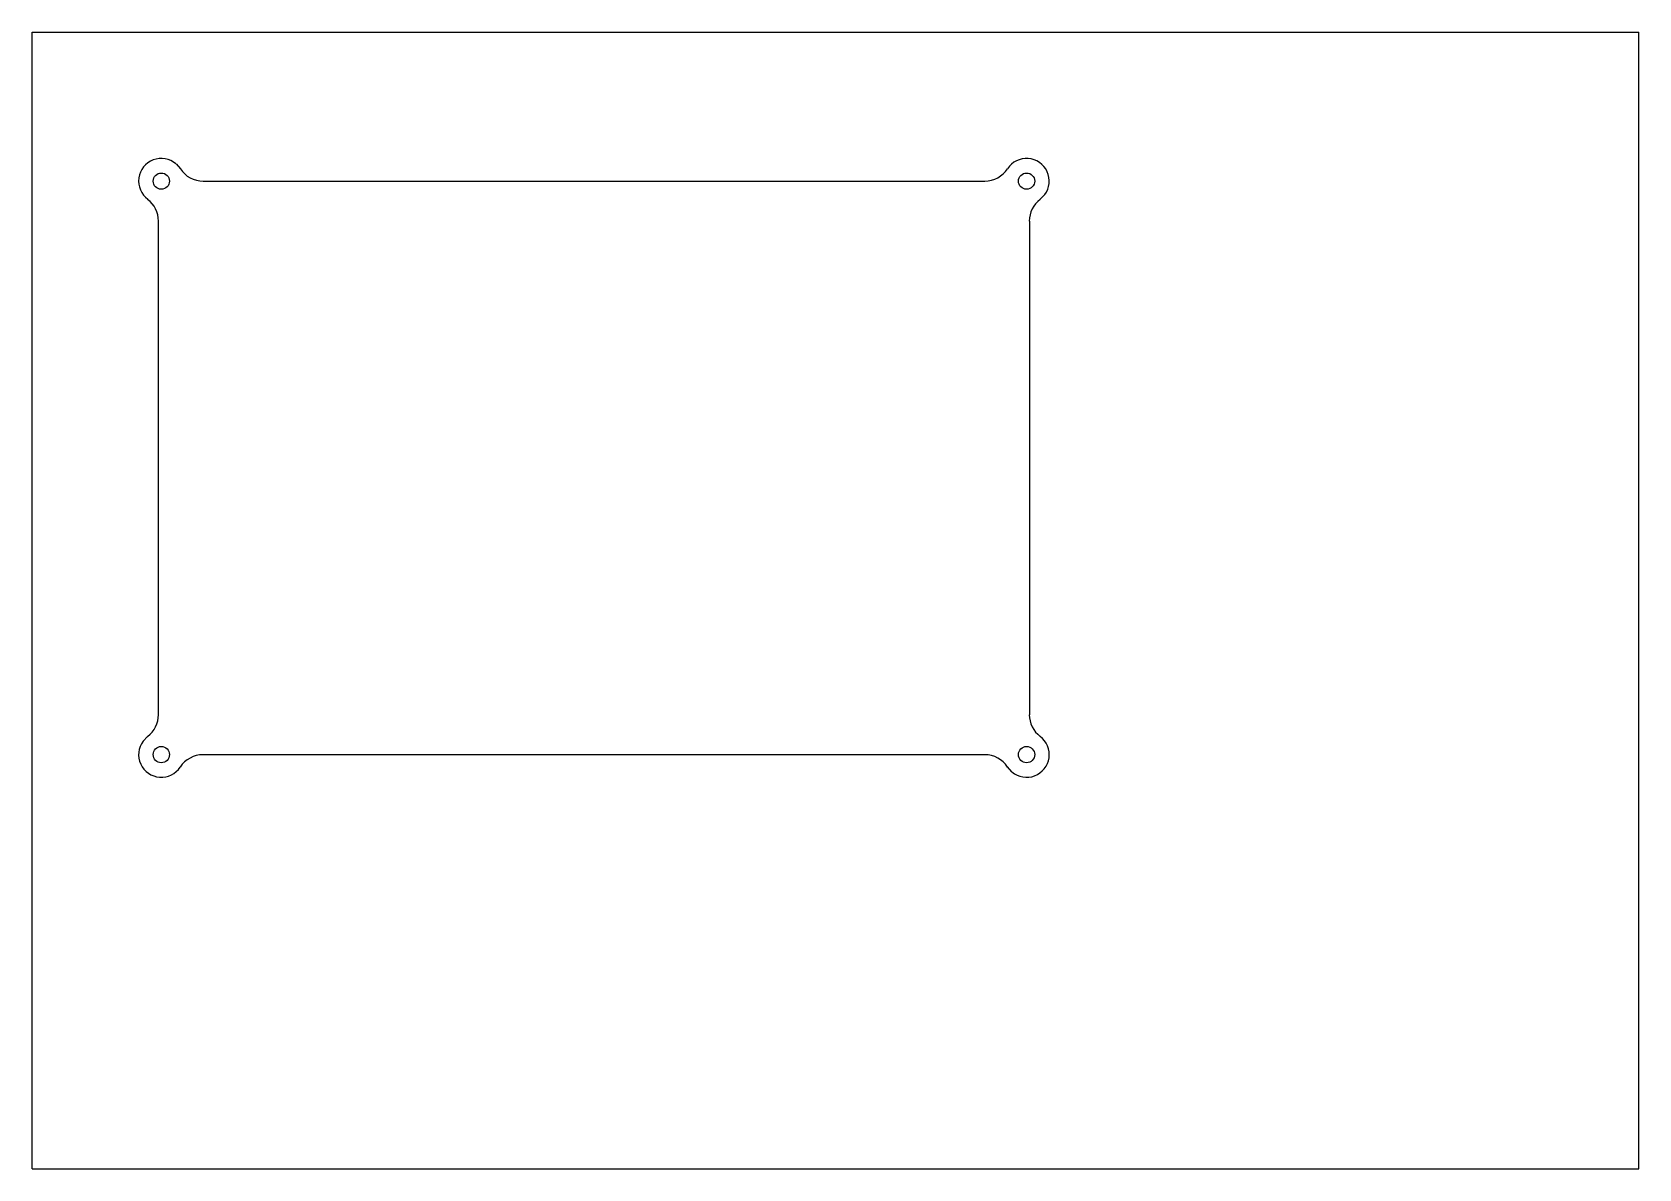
# Model space of a CAD drawing. Header units: inches. Extents: x 0 to 11.7, y 0 to 8.3.
import ezdxf

# ---------------------------------------------------------------- set-up
doc = ezdxf.new("R2010")
doc.units = ezdxf.units.IN
doc.header["$LTSCALE"] = 0.64311
doc.header["$MEASUREMENT"] = 0
doc.layers.get('0').update_dxf_attribs({"linetype": 'CONTINUOUS'})
doc.layers.add('02___PRT_ALL_AXES', color=7, linetype='CONTINUOUS')

msp = doc.modelspace()

# ---------------------------------------------------------------- linework, layer by layer
at = {"color": 7, "linetype": 'Continuous'}
for p, q in [((0, 0), (0, 8.268)), ((0, 8.268), (11.693, 8.268)), ((11.693, 0), (11.693, 8.268)), ((0, 0), (11.693, 0))]:
    msp.add_line(p, q, dxfattribs=at)
at = {"layer": '02___PRT_ALL_AXES', "color": 7, "linetype": 'Continuous'}
for p, q in [((1.047, 7.31), (1.079, 7.274)), ((1.244, 7.184), (6.933, 7.185)), ((7.37, 7.086), (7.336, 7.052)), ((0.919, 3.303), (0.919, 6.894)), ((7.258, 6.894), (7.258, 3.303)), ((0.807, 3.111), (0.84, 3.145)), ((6.933, 3.012), (1.243, 3.012)), ((7.13, 2.887), (7.098, 2.923))]:
    msp.add_line(p, q, dxfattribs=at)
for centre in [(0.94, 7.184), (7.237, 7.184), (0.94, 3.013), (7.237, 3.013)]:
    msp.add_circle(centre, 0.0591, dxfattribs=at)
for centre, radius, start, end in [((0.94, 7.184), 0.165, 49.6074, 233.0569), ((1.244, 7.381), 0.197, 212.9302, 270.0114), ((6.933, 7.382), 0.197, 270.0114, 326.8555), ((7.237, 7.184), 0.165, 323.6025, 146.8555), ((0.722, 6.894), 0.197, 0, 53.0569), ((7.454, 6.894), 0.197, 126.9432, 180), ((0.722, 3.303), 0.197, 306.9432, 360), ((7.454, 3.303), 0.197, 180, 233.0568), ((0.94, 3.013), 0.165, 143.6009, 326.8361), ((7.237, 3.013), 0.165, 229.8217, 53.0568), ((1.243, 2.815), 0.197, 90, 146.8361), ((6.933, 2.815), 0.197, 33.164, 90)]:
    msp.add_arc(centre, radius, start, end, dxfattribs=at)

doc.saveas('drawing.dxf')
